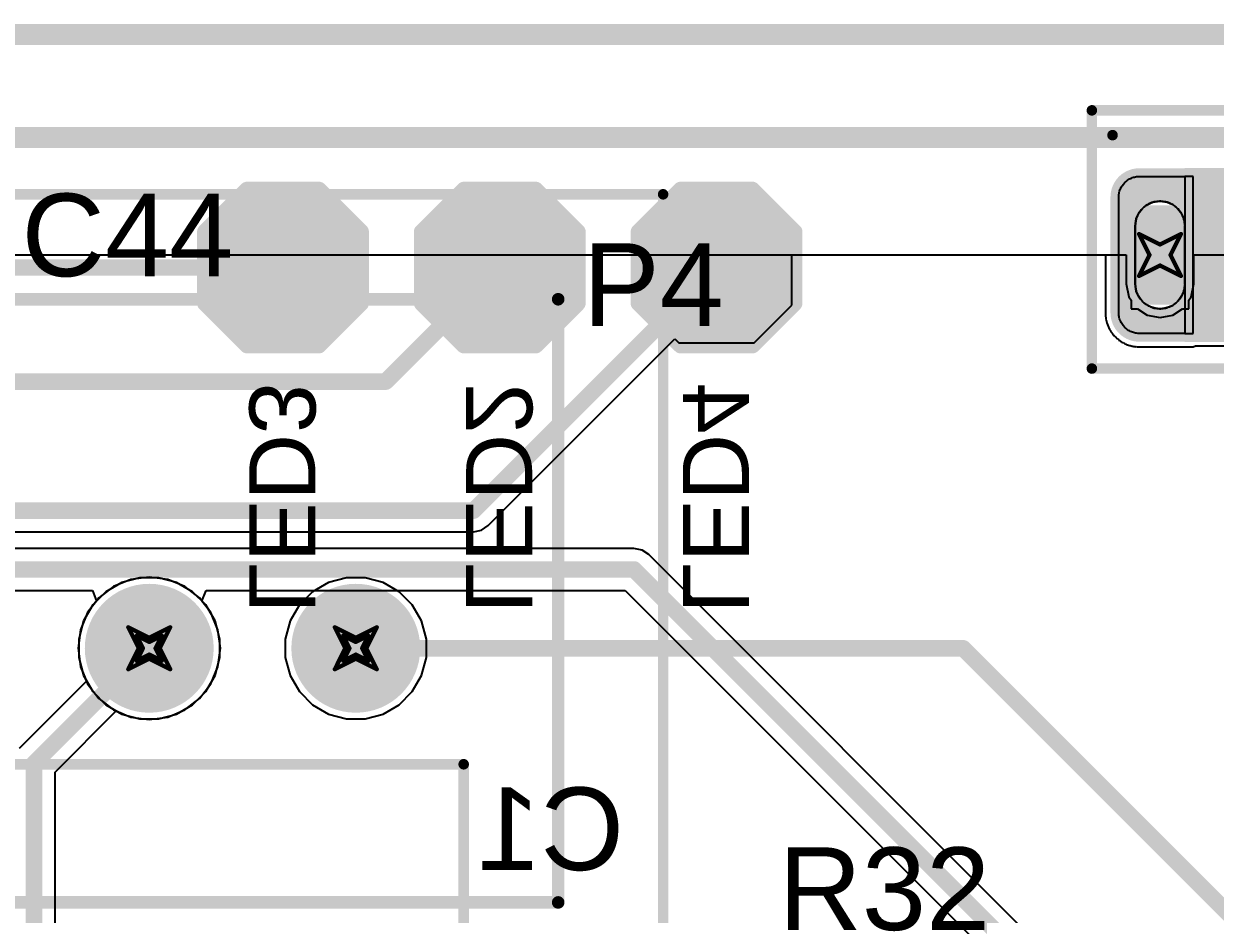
# Model space of a CAD drawing. Header units: inches. Extents: x -3 to 423, y -3 to 110.
# Drawn here: x 39.34 to 53.76, y 70.02 to 80.8 of the extents above; entities that cross this region are included whole.
import ezdxf

# ---------------------------------------------------------------- set-up
doc = ezdxf.new("R2010")
doc.units = ezdxf.units.IN
for name, color, linetype in [('Board Outline', 56, 'Continuous'), ('Bottom Layer', 5, 'Continuous'), ('Bottom Overlay', 54, 'Continuous'), ('Bottom Paste', 16, 'Continuous'), ('Bottom Solder', 6, 'Continuous'), ('Drill Drawing', 1, 'Continuous'), ('Mechanical 1', 6, 'Continuous'), ('Mechanical 13', 56, 'Continuous'), ('Mechanical 15', 56, 'Continuous'), ('Mechanical 3', 76, 'Continuous'), ('Mid Layer', 16, 'Continuous'), ('Mid Layer 2', 76, 'Continuous'), ('Multi-Layer', 9, 'Continuous'), ('Pad Holes', 156, 'Continuous'), ('Top Layer', 1, 'Continuous'), ('Top Overlay', 2, 'Continuous'), ('Top Paste', 8, 'Continuous'), ('Top Solder', 216, 'Continuous')]:
    doc.layers.add(name, color=color, linetype=linetype)
doc.styles.add('Arial', font='', dxfattribs={"height": 0.2})
doc.styles.get('Arial').set_extended_font_data('Arial')

msp = doc.modelspace()

# ---------------------------------------------------------------- hatches: boundary and pattern name
at = {"layer": 'Bottom Layer'}
for points in [[(41.717, 78.229), (41.717, 77.467), (42.098, 77.086), (42.86, 77.086), (43.241, 77.467), (43.241, 78.229), (42.86, 78.61), (42.098, 78.61)], [(44.341, 78.229), (44.341, 77.467), (44.722, 77.086), (45.484, 77.086), (45.865, 77.467), (45.865, 78.229), (45.484, 78.61), (44.722, 78.61)], [(46.965, 78.229), (46.965, 77.467), (47.346, 77.086), (48.108, 77.086), (48.489, 77.467), (48.489, 78.229), (48.108, 78.61), (47.346, 78.61)], [(53.295, 77.5), (52.895, 77.5), (52.895, 78.5), (53.295, 78.5)]]:
    msp.add_hatch(color=5, dxfattribs=at).paths.add_polyline_path(points)
h = msp.add_hatch(color=5, dxfattribs=at)
edge = h.paths.add_edge_path()
edge.add_arc((40.86, 73.24), 0.704, 0, 360)
h = msp.add_hatch(color=5, dxfattribs=at)
edge = h.paths.add_edge_path()
edge.add_arc((43.36, 73.24), 0.704, 0, 360)
at = {"layer": 'Bottom Paste'}
for points in [[(41.717, 78.229), (41.717, 77.467), (42.098, 77.086), (42.86, 77.086), (43.241, 77.467), (43.241, 78.229), (42.86, 78.61), (42.098, 78.61)], [(44.341, 78.229), (44.341, 77.467), (44.722, 77.086), (45.484, 77.086), (45.865, 77.467), (45.865, 78.229), (45.484, 78.61), (44.722, 78.61)], [(46.965, 78.229), (46.965, 77.467), (47.346, 77.086), (48.108, 77.086), (48.489, 77.467), (48.489, 78.229), (48.108, 78.61), (47.346, 78.61)]]:
    msp.add_hatch(color=16, dxfattribs=at).paths.add_polyline_path(points)
at = {"layer": 'Bottom Solder'}
for points in [[(41.615, 78.279), (41.615, 77.416), (42.047, 76.984), (42.911, 76.984), (43.343, 77.416), (43.343, 78.279), (42.911, 78.711), (42.047, 78.711)], [(44.239, 78.279), (44.239, 77.416), (44.671, 76.984), (45.535, 76.984), (45.966, 77.416), (45.966, 78.279), (45.535, 78.711), (44.671, 78.711)], [(46.863, 78.279), (46.863, 77.416), (47.295, 76.984), (48.159, 76.984), (48.59, 77.416), (48.59, 78.279), (48.159, 78.711), (47.295, 78.711)], [(53.397, 77.398), (52.793, 77.398), (52.793, 78.602), (53.397, 78.602)]]:
    msp.add_hatch(color=6, dxfattribs=at).paths.add_polyline_path(points)
h = msp.add_hatch(color=6, dxfattribs=at)
edge = h.paths.add_edge_path()
edge.add_arc((40.86, 73.24), 0.78, 0, 360)
h = msp.add_hatch(color=6, dxfattribs=at)
edge = h.paths.add_edge_path()
edge.add_arc((43.36, 73.24), 0.78, 0, 360)
at = {"layer": 'Mid Layer'}
msp.add_hatch(color=16, dxfattribs=at).paths.add_polyline_path([(53.295, 77.5), (52.895, 77.5), (52.895, 78.5), (53.295, 78.5)])
h = msp.add_hatch(color=16, dxfattribs=at)
edge = h.paths.add_edge_path()
edge.add_arc((40.86, 73.24), 0.704, 0, 360)
h = msp.add_hatch(color=16, dxfattribs=at)
edge = h.paths.add_edge_path()
edge.add_arc((43.36, 73.24), 0.704, 0, 360)
at = {"layer": 'Mid Layer 2'}
msp.add_hatch(color=76, dxfattribs=at).paths.add_polyline_path([(53.295, 77.5), (52.895, 77.5), (52.895, 78.5), (53.295, 78.5)])
h = msp.add_hatch(color=76, dxfattribs=at)
edge = h.paths.add_edge_path()
edge.add_arc((40.86, 73.24), 0.704, 0, 360)
h = msp.add_hatch(color=76, dxfattribs=at)
edge = h.paths.add_edge_path()
edge.add_arc((43.36, 73.24), 0.704, 0, 360)
at = {"layer": 'Multi-Layer'}
msp.add_hatch(color=9, dxfattribs=at).paths.add_polyline_path([(53.295, 77.5), (52.895, 77.5), (52.895, 78.5), (53.295, 78.5)])
at = {"layer": 'Pad Holes'}
h = msp.add_hatch(color=7, dxfattribs=at)
edge = h.paths.add_edge_path()
edge.add_arc((53.095, 78.35), 0.25, 0, 180)
edge.add_line((52.845, 78.35), (52.845, 77.65))
edge.add_arc((53.095, 77.65), 0.25, 180, 360)
edge.add_line((53.345, 77.65), (53.345, 78.35))
h = msp.add_hatch(color=7, dxfattribs=at)
edge = h.paths.add_edge_path()
edge.add_arc((40.86, 73.24), 0.445, 0, 360)
h = msp.add_hatch(color=7, dxfattribs=at)
edge = h.paths.add_edge_path()
edge.add_arc((43.36, 73.24), 0.445, 0, 360)
at = {"layer": 'Top Layer'}
for points in [[(53.496, 78.95), (54.671, 78.95), (54.671, 77.05), (53.496, 77.05)], [(53.295, 77.5), (52.895, 77.5), (52.895, 78.5), (53.295, 78.5)]]:
    msp.add_hatch(color=1, dxfattribs=at).paths.add_polyline_path(points)
h = msp.add_hatch(color=1, dxfattribs=at)
edge = h.paths.add_edge_path()
edge.add_arc((40.86, 73.24), 0.704, 0, 360)
h = msp.add_hatch(color=1, dxfattribs=at)
edge = h.paths.add_edge_path()
edge.add_arc((43.36, 73.24), 0.704, 0, 360)
at = {"layer": 'Top Paste'}
msp.add_hatch(color=8, dxfattribs=at).paths.add_polyline_path([(53.496, 78.95), (54.671, 78.95), (54.671, 77.05), (53.496, 77.05)])
at = {"layer": 'Top Solder'}
for points in [[(53.394, 79.052), (54.772, 79.052), (54.772, 76.948), (53.394, 76.948)], [(53.397, 77.398), (52.793, 77.398), (52.793, 78.602), (53.397, 78.602)]]:
    msp.add_hatch(color=216, dxfattribs=at).paths.add_polyline_path(points)
h = msp.add_hatch(color=216, dxfattribs=at)
edge = h.paths.add_edge_path()
edge.add_arc((40.86, 73.24), 0.78, 0, 360)
h = msp.add_hatch(color=216, dxfattribs=at)
edge = h.paths.add_edge_path()
edge.add_arc((43.36, 73.24), 0.78, 0, 360)

# ---------------------------------------------------------------- linework, layer by layer
at = {"layer": 'Board Outline', "const_width": 0.254}
msp.add_lwpolyline([(0.02, 79.42), (64.06, 79.42)], dxfattribs=at)
at = {"layer": 'Bottom Layer'}
for p, q in [((48.639, 77.392), (48.639, 78)), ((48.639, 78), (52.687, 78)), ((52.687, 78), (52.687, 77.65)), ((53.503, 77.65), (53.503, 78)), ((53.503, 78), (61.045, 78)), ((52.687, 77.65), (52.718, 77.494)), ((53.472, 77.494), (53.503, 77.65)), ((52.718, 77.494), (52.745, 77.454)), ((52.745, 77.454), (52.745, 77.35)), ((53.445, 77.454), (53.472, 77.494)), ((53.445, 77.35), (53.445, 77.454)), ((48.183, 76.936), (48.639, 77.392)), ((52.745, 77.35), (52.824, 77.35)), ((52.824, 77.35), (52.939, 77.273)), ((53.251, 77.273), (53.366, 77.35)), ((53.366, 77.35), (53.445, 77.35)), ((52.939, 77.273), (53.095, 77.242)), ((53.095, 77.242), (53.251, 77.273)), ((44.964, 74.724), (47.223, 76.983)), ((47.223, 76.983), (47.271, 76.936)), ((47.271, 76.936), (48.183, 76.936)), ((44.881, 74.669), (44.964, 74.724)), ((32.316, 74.65), (44.784, 74.65)), ((44.784, 74.65), (44.881, 74.669)), ((46.727, 74.449), (36.814, 74.449)), ((46.825, 74.429), (46.727, 74.449)), ((46.908, 74.374), (46.825, 74.429)), ((51.897, 69.385), (46.908, 74.374)), ((39.048, 73.939), (40.172, 73.939)), ((40.172, 73.939), (40.223, 73.812)), ((41.497, 73.812), (41.548, 73.939)), ((41.548, 73.939), (46.622, 73.939)), ((46.622, 73.939), (51.536, 69.025)), ((40.223, 73.812), (40.114, 73.671)), ((41.606, 73.671), (41.497, 73.812)), ((40.114, 73.671), (40.028, 73.463)), ((41.692, 73.463), (41.606, 73.671)), ((40.028, 73.463), (39.999, 73.24)), ((41.721, 73.24), (41.692, 73.463)), ((39.999, 73.24), (40.028, 73.017)), ((41.692, 73.017), (41.721, 73.24)), ((40.028, 73.017), (40.101, 72.841)), ((41.606, 72.809), (41.692, 73.017)), ((40.101, 72.841), (39.286, 72.026)), ((41.469, 72.631), (41.606, 72.809)), ((41.291, 72.494), (41.469, 72.631)), ((39.721, 71.74), (40.461, 72.481)), ((40.461, 72.481), (40.637, 72.408)), ((40.637, 72.408), (40.86, 72.379)), ((40.86, 72.379), (41.083, 72.408)), ((41.083, 72.408), (41.291, 72.494)), ((39.721, 63.805), (39.721, 71.74))]:
    msp.add_line(p, q, dxfattribs=at)
at = {"layer": 'Bottom Layer', "const_width": 0.2}
for points in [[(32.992, 77.848), (42.479, 77.848)], [(43.722, 76.467), (45.103, 77.848)], [(44.784, 74.905), (47.727, 77.848)], [(32.058, 76.467), (43.722, 76.467)], [(32.239, 74.905), (44.784, 74.905)], [(36.814, 74.194), (46.727, 74.194)], [(46.727, 74.194), (52.021, 68.9)], [(39.466, 71.846), (40.86, 73.24)], [(39.466, 62.211), (39.466, 71.846)]]:
    msp.add_lwpolyline(points, dxfattribs=at)
at = {"layer": 'Bottom Layer', "const_width": 0.1}
for points in [[(42.429, 77.848, 1), (42.529, 77.848, 1)], [(45.053, 77.848, 1), (45.153, 77.848, 1)], [(47.677, 77.848, 1), (47.777, 77.848, 1)], [(43.672, 76.467, 1), (43.772, 76.467, 1)], [(43.672, 76.467, 1), (43.772, 76.467, 1)], [(44.734, 74.905, 1), (44.834, 74.905, 1)], [(44.734, 74.905, 1), (44.834, 74.905, 1)], [(46.677, 74.194, 1), (46.777, 74.194, 1)], [(46.677, 74.194, 1), (46.777, 74.194, 1)], [(40.81, 73.24, 1), (40.91, 73.24, 1)], [(39.416, 71.846, 1), (39.516, 71.846, 1)], [(39.416, 71.846, 1), (39.516, 71.846, 1)]]:
    msp.add_lwpolyline(points, format="xyb", close=True, dxfattribs=at)
at = {"layer": 'Bottom Overlay'}
for points, const_width in [([(41.539, 78.279), (42.047, 78.787)], 0.2), ([(42.047, 78.787), (42.911, 78.787)], 0.2), ([(42.911, 78.787), (43.419, 78.279)], 0.2), ([(44.163, 78.279), (44.671, 78.787)], 0.2), ([(44.671, 78.787), (45.535, 78.787)], 0.2), ([(45.535, 78.787), (46.043, 78.279)], 0.2), ([(46.787, 78.279), (47.295, 78.787)], 0.2), ([(47.295, 78.787), (48.159, 78.787)], 0.2), ([(48.159, 78.787), (48.667, 78.279)], 0.2), ([(41.539, 77.416), (41.539, 78.279)], 0.2), ([(43.419, 77.416), (43.419, 78.279)], 0.2), ([(44.163, 77.416), (44.163, 78.279)], 0.2), ([(46.043, 77.416), (46.043, 78.279)], 0.2), ([(46.787, 77.416), (46.787, 78.279)], 0.2), ([(48.667, 77.416), (48.667, 78.279)], 0.2), ([(41.539, 77.416), (42.047, 76.908)], 0.2), ([(42.911, 76.908), (43.419, 77.416)], 0.2), ([(44.163, 77.416), (44.671, 76.908)], 0.2), ([(45.535, 76.908), (46.043, 77.416)], 0.2), ([(46.787, 77.416), (47.295, 76.908)], 0.2), ([(48.159, 76.908), (48.667, 77.416)], 0.2), ([(42.047, 76.908), (42.911, 76.908)], 0.2), ([(44.671, 76.908), (45.535, 76.908)], 0.2), ([(47.295, 76.908), (48.159, 76.908)], 0.2), ([(36.35, 71.836), (44.666, 71.836)], 0.127), ([(44.666, 67.462), (44.666, 71.836)], 0.127)]:
    msp.add_lwpolyline(points, dxfattribs=dict(at, const_width=const_width))
for points, const_width in [([(41.997, 78.787, 1), (42.097, 78.787, 1)], 0.1), ([(41.997, 78.787, 1), (42.097, 78.787, 1)], 0.1), ([(42.861, 78.787, 1), (42.961, 78.787, 1)], 0.1), ([(42.861, 78.787, 1), (42.961, 78.787, 1)], 0.1), ([(44.621, 78.787, 1), (44.721, 78.787, 1)], 0.1), ([(44.621, 78.787, 1), (44.721, 78.787, 1)], 0.1), ([(45.485, 78.787, 1), (45.585, 78.787, 1)], 0.1), ([(45.485, 78.787, 1), (45.585, 78.787, 1)], 0.1), ([(47.245, 78.787, 1), (47.345, 78.787, 1)], 0.1), ([(47.245, 78.787, 1), (47.345, 78.787, 1)], 0.1), ([(48.109, 78.787, 1), (48.209, 78.787, 1)], 0.1), ([(48.109, 78.787, 1), (48.209, 78.787, 1)], 0.1), ([(41.489, 78.279, 1), (41.589, 78.279, 1)], 0.1), ([(41.489, 78.279, 1), (41.589, 78.279, 1)], 0.1), ([(43.369, 78.279, 1), (43.469, 78.279, 1)], 0.1), ([(43.369, 78.279, 1), (43.469, 78.279, 1)], 0.1), ([(44.113, 78.279, 1), (44.213, 78.279, 1)], 0.1), ([(44.113, 78.279, 1), (44.213, 78.279, 1)], 0.1), ([(45.993, 78.279, 1), (46.093, 78.279, 1)], 0.1), ([(45.993, 78.279, 1), (46.093, 78.279, 1)], 0.1), ([(46.737, 78.279, 1), (46.837, 78.279, 1)], 0.1), ([(46.737, 78.279, 1), (46.837, 78.279, 1)], 0.1), ([(48.617, 78.279, 1), (48.717, 78.279, 1)], 0.1), ([(48.617, 78.279, 1), (48.717, 78.279, 1)], 0.1), ([(41.489, 77.416, 1), (41.589, 77.416, 1)], 0.1), ([(41.489, 77.416, 1), (41.589, 77.416, 1)], 0.1), ([(43.369, 77.416, 1), (43.469, 77.416, 1)], 0.1), ([(43.369, 77.416, 1), (43.469, 77.416, 1)], 0.1), ([(44.113, 77.416, 1), (44.213, 77.416, 1)], 0.1), ([(44.113, 77.416, 1), (44.213, 77.416, 1)], 0.1), ([(45.993, 77.416, 1), (46.093, 77.416, 1)], 0.1), ([(45.993, 77.416, 1), (46.093, 77.416, 1)], 0.1), ([(46.737, 77.416, 1), (46.837, 77.416, 1)], 0.1), ([(46.737, 77.416, 1), (46.837, 77.416, 1)], 0.1), ([(48.617, 77.416, 1), (48.717, 77.416, 1)], 0.1), ([(48.617, 77.416, 1), (48.717, 77.416, 1)], 0.1), ([(41.997, 76.908, 1), (42.097, 76.908, 1)], 0.1), ([(41.997, 76.908, 1), (42.097, 76.908, 1)], 0.1), ([(42.861, 76.908, 1), (42.961, 76.908, 1)], 0.1), ([(42.861, 76.908, 1), (42.961, 76.908, 1)], 0.1), ([(44.621, 76.908, 1), (44.721, 76.908, 1)], 0.1), ([(44.621, 76.908, 1), (44.721, 76.908, 1)], 0.1), ([(45.485, 76.908, 1), (45.585, 76.908, 1)], 0.1), ([(45.485, 76.908, 1), (45.585, 76.908, 1)], 0.1), ([(47.245, 76.908, 1), (47.345, 76.908, 1)], 0.1), ([(47.245, 76.908, 1), (47.345, 76.908, 1)], 0.1), ([(48.109, 76.908, 1), (48.209, 76.908, 1)], 0.1), ([(48.109, 76.908, 1), (48.209, 76.908, 1)], 0.1), ([(44.634, 71.836, 1), (44.698, 71.836, 1)], 0.0635), ([(44.634, 71.836, 1), (44.698, 71.836, 1)], 0.0635)]:
    msp.add_lwpolyline(points, format="xyb", close=True, dxfattribs=dict(at, const_width=const_width))
at = {"layer": 'Drill Drawing', "const_width": 0.0508}
for points in [[(52.841, 78.254), (53.095, 78.127)], [(52.841, 78.254), (52.968, 78)], [(53.095, 78.127), (53.349, 78.254)], [(53.222, 78), (53.349, 78.254)], [(52.841, 77.746), (52.968, 78)], [(53.222, 78), (53.349, 77.746)], [(52.841, 77.746), (53.095, 77.873)], [(53.095, 77.873), (53.349, 77.746)], [(40.606, 73.494), (40.86, 73.367)], [(40.606, 73.494), (40.733, 73.24)], [(40.708, 73.392), (40.86, 73.316)], [(40.708, 73.392), (40.784, 73.24)], [(40.86, 73.367), (41.114, 73.494)], [(40.86, 73.316), (41.012, 73.392)], [(40.936, 73.24), (41.012, 73.392)], [(40.987, 73.24), (41.114, 73.494)], [(43.106, 73.494), (43.36, 73.367)], [(43.106, 73.494), (43.233, 73.24)], [(43.208, 73.392), (43.36, 73.316)], [(43.208, 73.392), (43.284, 73.24)], [(43.36, 73.367), (43.614, 73.494)], [(43.36, 73.316), (43.512, 73.392)], [(43.436, 73.24), (43.512, 73.392)], [(43.487, 73.24), (43.614, 73.494)], [(40.606, 72.986), (40.733, 73.24)], [(40.708, 73.088), (40.784, 73.24)], [(40.936, 73.24), (41.012, 73.088)], [(40.987, 73.24), (41.114, 72.986)], [(43.106, 72.986), (43.233, 73.24)], [(43.208, 73.088), (43.284, 73.24)], [(43.436, 73.24), (43.512, 73.088)], [(43.487, 73.24), (43.614, 72.986)], [(40.606, 72.986), (40.86, 73.113)], [(40.708, 73.088), (40.86, 73.164)], [(40.86, 73.164), (41.012, 73.088)], [(40.86, 73.113), (41.114, 72.986)], [(43.106, 72.986), (43.36, 73.113)], [(43.208, 73.088), (43.36, 73.164)], [(43.36, 73.164), (43.512, 73.088)], [(43.36, 73.113), (43.614, 72.986)]]:
    msp.add_lwpolyline(points, dxfattribs=at)
at = {"layer": 'Drill Drawing', "const_width": 0.0254}
for points in [[(52.828, 78.254, 1), (52.854, 78.254, 1)], [(52.828, 78.254, 1), (52.854, 78.254, 1)], [(53.336, 78.254, 1), (53.362, 78.254, 1)], [(53.336, 78.254, 1), (53.362, 78.254, 1)], [(52.955, 78, 1), (52.981, 78, 1)], [(52.955, 78, 1), (52.981, 78, 1)], [(53.082, 78.127, 1), (53.108, 78.127, 1)], [(53.082, 78.127, 1), (53.108, 78.127, 1)], [(53.209, 78, 1), (53.235, 78, 1)], [(53.209, 78, 1), (53.235, 78, 1)], [(53.082, 77.873, 1), (53.108, 77.873, 1)], [(53.082, 77.873, 1), (53.108, 77.873, 1)], [(52.828, 77.746, 1), (52.854, 77.746, 1)], [(52.828, 77.746, 1), (52.854, 77.746, 1)], [(53.336, 77.746, 1), (53.362, 77.746, 1)], [(53.336, 77.746, 1), (53.362, 77.746, 1)], [(40.593, 73.494, 1), (40.619, 73.494, 1)], [(40.593, 73.494, 1), (40.619, 73.494, 1)], [(40.695, 73.392, 1), (40.72, 73.392, 1)], [(40.695, 73.392, 1), (40.72, 73.392, 1)], [(41, 73.392, 1), (41.025, 73.392, 1)], [(41, 73.392, 1), (41.025, 73.392, 1)], [(41.101, 73.494, 1), (41.127, 73.494, 1)], [(41.101, 73.494, 1), (41.127, 73.494, 1)], [(43.093, 73.494, 1), (43.119, 73.494, 1)], [(43.093, 73.494, 1), (43.119, 73.494, 1)], [(43.195, 73.392, 1), (43.22, 73.392, 1)], [(43.195, 73.392, 1), (43.22, 73.392, 1)], [(43.5, 73.392, 1), (43.525, 73.392, 1)], [(43.5, 73.392, 1), (43.525, 73.392, 1)], [(43.601, 73.494, 1), (43.627, 73.494, 1)], [(43.601, 73.494, 1), (43.627, 73.494, 1)], [(40.72, 73.24, 1), (40.746, 73.24, 1)], [(40.72, 73.24, 1), (40.746, 73.24, 1)], [(40.771, 73.24, 1), (40.796, 73.24, 1)], [(40.771, 73.24, 1), (40.796, 73.24, 1)], [(40.847, 73.367, 1), (40.873, 73.367, 1)], [(40.847, 73.367, 1), (40.873, 73.367, 1)], [(40.847, 73.316, 1), (40.873, 73.316, 1)], [(40.847, 73.316, 1), (40.873, 73.316, 1)], [(40.923, 73.24, 1), (40.949, 73.24, 1)], [(40.923, 73.24, 1), (40.949, 73.24, 1)], [(40.974, 73.24, 1), (41, 73.24, 1)], [(40.974, 73.24, 1), (41, 73.24, 1)], [(43.22, 73.24, 1), (43.246, 73.24, 1)], [(43.22, 73.24, 1), (43.246, 73.24, 1)], [(43.271, 73.24, 1), (43.297, 73.24, 1)], [(43.271, 73.24, 1), (43.297, 73.24, 1)], [(43.347, 73.367, 1), (43.373, 73.367, 1)], [(43.347, 73.367, 1), (43.373, 73.367, 1)], [(43.347, 73.316, 1), (43.373, 73.316, 1)], [(43.347, 73.316, 1), (43.373, 73.316, 1)], [(43.424, 73.24, 1), (43.449, 73.24, 1)], [(43.424, 73.24, 1), (43.449, 73.24, 1)], [(43.474, 73.24, 1), (43.5, 73.24, 1)], [(43.474, 73.24, 1), (43.5, 73.24, 1)], [(40.695, 73.088, 1), (40.72, 73.088, 1)], [(40.695, 73.088, 1), (40.72, 73.088, 1)], [(40.847, 73.164, 1), (40.873, 73.164, 1)], [(40.847, 73.164, 1), (40.873, 73.164, 1)], [(40.847, 73.113, 1), (40.873, 73.113, 1)], [(40.847, 73.113, 1), (40.873, 73.113, 1)], [(41, 73.088, 1), (41.025, 73.088, 1)], [(41, 73.088, 1), (41.025, 73.088, 1)], [(43.195, 73.088, 1), (43.22, 73.088, 1)], [(43.195, 73.088, 1), (43.22, 73.088, 1)], [(43.347, 73.164, 1), (43.373, 73.164, 1)], [(43.347, 73.164, 1), (43.373, 73.164, 1)], [(43.347, 73.113, 1), (43.373, 73.113, 1)], [(43.347, 73.113, 1), (43.373, 73.113, 1)], [(43.5, 73.088, 1), (43.525, 73.088, 1)], [(43.5, 73.088, 1), (43.525, 73.088, 1)], [(40.593, 72.986, 1), (40.619, 72.986, 1)], [(40.593, 72.986, 1), (40.619, 72.986, 1)], [(41.101, 72.986, 1), (41.127, 72.986, 1)], [(41.101, 72.986, 1), (41.127, 72.986, 1)], [(43.093, 72.986, 1), (43.119, 72.986, 1)], [(43.093, 72.986, 1), (43.119, 72.986, 1)], [(43.601, 72.986, 1), (43.627, 72.986, 1)], [(43.601, 72.986, 1), (43.627, 72.986, 1)]]:
    msp.add_lwpolyline(points, format="xyb", close=True, dxfattribs=at)
at = {"layer": 'Mechanical 1'}
for points, const_width in [([(52.27, 79.75), (62.27, 79.75)], 0.127), ([(52.27, 76.625), (52.27, 79.75)], 0.127), ([(31.37, 79.42), (64.06, 79.42)], 0.254), ([(52.27, 76.625), (54.27, 76.625)], 0.127)]:
    msp.add_lwpolyline(points, dxfattribs=dict(at, const_width=const_width))
at = {"layer": 'Mechanical 1', "const_width": 0.0635}
for points in [[(52.238, 79.75, 1), (52.302, 79.75, 1)], [(52.238, 79.75, 1), (52.302, 79.75, 1)], [(52.238, 76.625, 1), (52.302, 76.625, 1)], [(52.238, 76.625, 1), (52.302, 76.625, 1)]]:
    msp.add_lwpolyline(points, format="xyb", close=True, dxfattribs=at)
at = {"layer": 'Mechanical 1'}
for points in [[(52.795, 78.35, -0.414214), (53.095, 78.65)], [(52.795, 78.35, -0.414214), (53.095, 78.65)], [(53.095, 78.65, -0.414214), (53.395, 78.35)], [(53.095, 78.65, -0.414214), (53.395, 78.35)], [(53.095, 77.35, -0.414214), (52.795, 77.65)], [(53.095, 77.35, -0.414214), (52.795, 77.65)], [(53.395, 77.65, -0.414214), (53.095, 77.35)], [(53.395, 77.65, -0.414214), (53.095, 77.35)]]:
    msp.add_lwpolyline(points, format="xyb", dxfattribs=at)
for points in [[(53.095, 78.65, 1), (53.095, 78.65, 1)], [(53.095, 78.65, 1), (53.095, 78.65, 1)], [(53.095, 78.65, 1), (53.095, 78.65, 1)], [(53.095, 78.65, 1), (53.095, 78.65, 1)], [(52.795, 78.35, 1), (52.795, 78.35, 1)], [(52.795, 78.35, 1), (52.795, 78.35, 1)], [(52.795, 78.35, 1), (52.795, 78.35, 1)], [(52.795, 78.35, 1), (52.795, 78.35, 1)], [(53.395, 78.35, 1), (53.395, 78.35, 1)], [(53.395, 78.35, 1), (53.395, 78.35, 1)], [(53.395, 78.35, 1), (53.395, 78.35, 1)], [(53.395, 78.35, 1), (53.395, 78.35, 1)], [(52.795, 77.65, 1), (52.795, 77.65, 1)], [(52.795, 77.65, 1), (52.795, 77.65, 1)], [(52.795, 77.65, 1), (52.795, 77.65, 1)], [(52.795, 77.65, 1), (52.795, 77.65, 1)], [(53.395, 77.65, 1), (53.395, 77.65, 1)], [(53.395, 77.65, 1), (53.395, 77.65, 1)], [(53.395, 77.65, 1), (53.395, 77.65, 1)], [(53.395, 77.65, 1), (53.395, 77.65, 1)], [(53.095, 77.35, 1), (53.095, 77.35, 1)], [(53.095, 77.35, 1), (53.095, 77.35, 1)], [(53.095, 77.35, 1), (53.095, 77.35, 1)], [(53.095, 77.35, 1), (53.095, 77.35, 1)]]:
    msp.add_lwpolyline(points, format="xyb", close=True, dxfattribs=at)
for points in [[(52.795, 77.65), (52.795, 78.35)], [(52.795, 77.65), (52.795, 78.35)], [(53.395, 77.65), (53.395, 78.35)], [(53.395, 77.65), (53.395, 78.35)]]:
    msp.add_lwpolyline(points, dxfattribs=at)
at = {"layer": 'Mechanical 13', "const_width": 0.127}
for points in [[(33.41, 77.464), (45.81, 77.464)], [(45.81, 70.164), (45.81, 77.464)], [(33.41, 70.164), (45.81, 70.164)]]:
    msp.add_lwpolyline(points, dxfattribs=at)
at = {"layer": 'Mechanical 13', "const_width": 0.0635}
for points in [[(45.778, 77.464, 1), (45.842, 77.464, 1)], [(45.778, 77.464, 1), (45.842, 77.464, 1)], [(45.778, 70.164, 1), (45.842, 70.164, 1)], [(45.778, 70.164, 1), (45.842, 70.164, 1)]]:
    msp.add_lwpolyline(points, format="xyb", close=True, dxfattribs=at)
at = {"layer": 'Mechanical 15', "const_width": 0.127}
for points in [[(32.14, 78.734), (47.08, 78.734)], [(47.08, 68.894), (47.08, 78.734)]]:
    msp.add_lwpolyline(points, dxfattribs=at)
at = {"layer": 'Mechanical 15', "const_width": 0.0635}
msp.add_lwpolyline([(47.048, 78.734, 1), (47.112, 78.734, 1)], format="xyb", close=True, dxfattribs=at)
msp.add_lwpolyline([(47.048, 78.734, 1), (47.112, 78.734, 1)], format="xyb", close=True, dxfattribs=at)
at = {"layer": 'Mechanical 3', "const_width": 0.254}
msp.add_lwpolyline([(38.896, 80.67), (64.06, 80.67)], dxfattribs=at)
at = {"layer": 'Mid Layer'}
for p, q in [((32.945, 78), (52.687, 78)), ((52.687, 78), (52.687, 77.65)), ((53.503, 77.65), (53.503, 78)), ((53.503, 78), (61.045, 78)), ((52.687, 77.65), (52.718, 77.494)), ((53.472, 77.494), (53.503, 77.65)), ((52.718, 77.494), (52.745, 77.454)), ((52.745, 77.454), (52.745, 77.35)), ((53.445, 77.454), (53.472, 77.494)), ((53.445, 77.35), (53.445, 77.454)), ((52.745, 77.35), (52.824, 77.35)), ((52.824, 77.35), (52.939, 77.273)), ((53.251, 77.273), (53.366, 77.35)), ((53.366, 77.35), (53.445, 77.35)), ((52.939, 77.273), (53.095, 77.242)), ((53.095, 77.242), (53.251, 77.273)), ((40.429, 73.986), (40.251, 73.849)), ((40.637, 74.072), (40.429, 73.986)), ((40.86, 74.101), (40.637, 74.072)), ((41.083, 74.072), (40.86, 74.101)), ((41.291, 73.986), (41.083, 74.072)), ((41.469, 73.849), (41.291, 73.986)), ((40.251, 73.849), (40.114, 73.671)), ((41.606, 73.671), (41.469, 73.849)), ((40.114, 73.671), (40.028, 73.463)), ((41.692, 73.463), (41.606, 73.671)), ((40.028, 73.463), (39.999, 73.24)), ((41.721, 73.24), (41.692, 73.463)), ((39.999, 73.24), (40.028, 73.017)), ((41.692, 73.017), (41.721, 73.24)), ((40.028, 73.017), (40.114, 72.809)), ((41.606, 72.809), (41.692, 73.017)), ((40.114, 72.809), (40.251, 72.631)), ((41.469, 72.631), (41.606, 72.809)), ((40.251, 72.631), (40.429, 72.494)), ((41.291, 72.494), (41.469, 72.631)), ((40.429, 72.494), (40.637, 72.408)), ((40.637, 72.408), (40.86, 72.379)), ((40.86, 72.379), (41.083, 72.408)), ((41.083, 72.408), (41.291, 72.494))]:
    msp.add_line(p, q, dxfattribs=at)
at = {"layer": 'Mid Layer 2'}
for p, q in [((32.941, 78), (52.687, 78)), ((52.687, 78), (52.687, 77.65)), ((53.503, 77.65), (53.503, 78)), ((53.503, 78), (61.045, 78)), ((52.687, 77.65), (52.718, 77.494)), ((53.472, 77.494), (53.503, 77.65)), ((52.718, 77.494), (52.745, 77.454)), ((52.745, 77.454), (52.745, 77.35)), ((53.445, 77.454), (53.472, 77.494)), ((53.445, 77.35), (53.445, 77.454)), ((52.745, 77.35), (52.824, 77.35)), ((52.824, 77.35), (52.939, 77.273)), ((53.251, 77.273), (53.366, 77.35)), ((53.366, 77.35), (53.445, 77.35)), ((52.939, 77.273), (53.095, 77.242)), ((53.095, 77.242), (53.251, 77.273)), ((40.53, 74.036), (40.336, 73.923)), ((40.748, 74.094), (40.53, 74.036)), ((40.972, 74.094), (40.748, 74.094)), ((41.19, 74.036), (40.972, 74.094)), ((41.384, 73.923), (41.19, 74.036)), ((43.03, 74.036), (42.836, 73.923)), ((43.248, 74.094), (43.03, 74.036)), ((43.472, 74.094), (43.248, 74.094)), ((43.69, 74.036), (43.472, 74.094)), ((43.884, 73.923), (43.69, 74.036)), ((40.336, 73.923), (40.177, 73.764)), ((41.543, 73.764), (41.384, 73.923)), ((42.836, 73.923), (42.677, 73.764)), ((44.043, 73.764), (43.884, 73.923)), ((40.177, 73.764), (40.064, 73.57)), ((41.656, 73.57), (41.543, 73.764)), ((42.677, 73.764), (42.564, 73.57)), ((44.156, 73.57), (44.043, 73.764)), ((40.064, 73.57), (40.006, 73.352)), ((41.714, 73.352), (41.656, 73.57)), ((42.564, 73.57), (42.506, 73.352)), ((44.214, 73.352), (44.156, 73.57)), ((40.006, 73.352), (40.006, 73.128)), ((41.714, 73.128), (41.714, 73.352)), ((42.506, 73.352), (42.506, 73.128)), ((44.214, 73.128), (44.214, 73.352)), ((40.006, 73.128), (40.064, 72.91)), ((41.656, 72.91), (41.714, 73.128)), ((42.506, 73.128), (42.564, 72.91)), ((44.156, 72.91), (44.214, 73.128)), ((40.064, 72.91), (40.177, 72.716)), ((41.543, 72.716), (41.656, 72.91)), ((42.564, 72.91), (42.677, 72.716)), ((44.043, 72.716), (44.156, 72.91)), ((40.177, 72.716), (40.336, 72.557)), ((41.384, 72.557), (41.543, 72.716)), ((42.677, 72.716), (42.836, 72.557)), ((43.884, 72.557), (44.043, 72.716)), ((40.336, 72.557), (40.53, 72.444)), ((41.19, 72.444), (41.384, 72.557)), ((42.836, 72.557), (43.03, 72.444)), ((43.69, 72.444), (43.884, 72.557)), ((40.53, 72.444), (40.748, 72.386)), ((40.972, 72.386), (41.19, 72.444)), ((43.03, 72.444), (43.248, 72.386)), ((43.472, 72.386), (43.69, 72.444)), ((40.748, 72.386), (40.972, 72.386)), ((43.248, 72.386), (43.472, 72.386))]:
    msp.add_line(p, q, dxfattribs=at)
at = {"layer": 'Top Layer'}
for p, q in [((52.664, 78.872), (52.673, 78.881)), ((52.673, 78.881), (52.683, 78.89)), ((52.683, 78.89), (52.693, 78.898)), ((52.693, 78.898), (52.703, 78.906)), ((52.703, 78.906), (52.714, 78.913)), ((52.714, 78.913), (52.726, 78.92)), ((52.726, 78.92), (52.737, 78.926)), ((52.737, 78.926), (52.749, 78.931)), ((52.749, 78.931), (52.762, 78.936)), ((52.762, 78.936), (52.774, 78.94)), ((52.774, 78.94), (52.787, 78.943)), ((52.787, 78.943), (52.799, 78.946)), ((52.799, 78.946), (52.812, 78.948)), ((52.812, 78.948), (52.825, 78.949)), ((52.825, 78.949), (52.838, 78.95)), ((52.838, 78.95), (53.395, 78.95)), ((53.395, 78.95), (53.395, 78.358)), ((53.395, 78.95), (53.395, 77.05)), ((53.495, 78.95), (53.395, 78.95)), ((53.495, 77.05), (53.495, 78.95)), ((52.597, 78.733), (52.599, 78.746)), ((52.599, 78.746), (52.602, 78.758)), ((52.602, 78.758), (52.605, 78.771)), ((52.605, 78.771), (52.609, 78.783)), ((52.609, 78.783), (52.614, 78.796)), ((52.614, 78.796), (52.619, 78.808)), ((52.619, 78.808), (52.625, 78.819)), ((52.625, 78.819), (52.632, 78.831)), ((52.632, 78.831), (52.639, 78.842)), ((52.639, 78.842), (52.647, 78.852)), ((52.647, 78.852), (52.655, 78.862)), ((52.655, 78.862), (52.664, 78.872)), ((52.595, 78.707), (52.596, 78.72)), ((52.595, 77.293), (52.595, 78.707)), ((52.596, 78.72), (52.597, 78.733)), ((52.925, 78.597), (52.912, 78.588)), ((52.938, 78.606), (52.925, 78.597)), ((52.952, 78.614), (52.938, 78.606)), ((52.966, 78.621), (52.952, 78.614)), ((52.98, 78.627), (52.966, 78.621)), ((52.995, 78.633), (52.98, 78.627)), ((53.01, 78.638), (52.995, 78.633)), ((53.025, 78.642), (53.01, 78.638)), ((53.04, 78.645), (53.025, 78.642)), ((53.056, 78.648), (53.04, 78.645)), ((53.071, 78.649), (53.056, 78.648)), ((53.087, 78.65), (53.071, 78.649)), ((53.103, 78.65), (53.087, 78.65)), ((53.119, 78.649), (53.103, 78.65)), ((53.134, 78.648), (53.119, 78.649)), ((53.15, 78.645), (53.134, 78.648)), ((53.165, 78.642), (53.15, 78.645)), ((53.18, 78.638), (53.165, 78.642)), ((53.195, 78.633), (53.18, 78.638)), ((53.21, 78.627), (53.195, 78.633)), ((53.224, 78.621), (53.21, 78.627)), ((53.238, 78.614), (53.224, 78.621)), ((53.252, 78.606), (53.238, 78.614)), ((53.265, 78.597), (53.252, 78.606)), ((53.278, 78.588), (53.265, 78.597)), ((52.812, 78.45), (52.807, 78.435)), ((52.818, 78.465), (52.812, 78.45)), ((52.824, 78.479), (52.818, 78.465)), ((52.831, 78.493), (52.824, 78.479)), ((52.839, 78.507), (52.831, 78.493)), ((52.848, 78.52), (52.839, 78.507)), ((52.857, 78.533), (52.848, 78.52)), ((52.867, 78.545), (52.857, 78.533)), ((52.877, 78.557), (52.867, 78.545)), ((52.888, 78.568), (52.877, 78.557)), ((52.9, 78.578), (52.888, 78.568)), ((52.912, 78.588), (52.9, 78.578)), ((53.29, 78.578), (53.278, 78.588)), ((53.302, 78.568), (53.29, 78.578)), ((53.313, 78.557), (53.302, 78.568)), ((53.323, 78.545), (53.313, 78.557)), ((53.333, 78.533), (53.323, 78.545)), ((53.342, 78.52), (53.333, 78.533)), ((53.351, 78.507), (53.342, 78.52)), ((53.359, 78.493), (53.351, 78.507)), ((53.366, 78.479), (53.359, 78.493)), ((53.372, 78.465), (53.366, 78.479)), ((53.378, 78.45), (53.372, 78.465)), ((53.383, 78.435), (53.378, 78.45)), ((52.796, 78.374), (52.795, 78.358)), ((52.795, 78.358), (52.795, 77.642)), ((52.797, 78.389), (52.796, 78.374)), ((52.8, 78.405), (52.797, 78.389)), ((52.803, 78.42), (52.8, 78.405)), ((52.807, 78.435), (52.803, 78.42)), ((53.387, 78.42), (53.383, 78.435)), ((53.39, 78.405), (53.387, 78.42)), ((53.393, 78.389), (53.39, 78.405)), ((53.394, 78.374), (53.393, 78.389)), ((53.395, 78.358), (53.394, 78.374)), ((37.297, 78), (52.433, 78)), ((52.433, 78), (52.433, 77.293)), ((52.795, 77.642), (52.796, 77.626)), ((52.796, 77.626), (52.797, 77.611)), ((52.797, 77.611), (52.8, 77.595)), ((52.8, 77.595), (52.803, 77.58)), ((53.387, 77.58), (53.39, 77.595)), ((53.39, 77.595), (53.393, 77.611)), ((53.393, 77.611), (53.394, 77.626)), ((53.394, 77.626), (53.395, 77.642)), ((53.395, 77.642), (53.395, 77.05)), ((52.803, 77.58), (52.807, 77.565)), ((52.807, 77.565), (52.812, 77.55)), ((52.812, 77.55), (52.818, 77.535)), ((52.818, 77.535), (52.824, 77.521)), ((52.824, 77.521), (52.831, 77.507)), ((52.831, 77.507), (52.839, 77.493)), ((52.839, 77.493), (52.848, 77.48)), ((52.848, 77.48), (52.857, 77.467)), ((52.857, 77.467), (52.867, 77.455)), ((52.867, 77.455), (52.877, 77.443)), ((52.877, 77.443), (52.888, 77.432)), ((53.302, 77.432), (53.313, 77.443)), ((53.313, 77.443), (53.323, 77.455)), ((53.323, 77.455), (53.333, 77.467)), ((53.333, 77.467), (53.342, 77.48)), ((53.342, 77.48), (53.351, 77.493)), ((53.351, 77.493), (53.359, 77.507)), ((53.359, 77.507), (53.366, 77.521)), ((53.366, 77.521), (53.372, 77.535)), ((53.372, 77.535), (53.378, 77.55)), ((53.378, 77.55), (53.383, 77.565)), ((53.383, 77.565), (53.387, 77.58)), ((52.888, 77.432), (52.9, 77.422)), ((52.9, 77.422), (52.912, 77.412)), ((52.912, 77.412), (52.925, 77.403)), ((52.925, 77.403), (52.938, 77.394)), ((52.938, 77.394), (52.952, 77.386)), ((52.952, 77.386), (52.966, 77.379)), ((52.966, 77.379), (52.98, 77.373)), ((52.98, 77.373), (52.995, 77.367)), ((52.995, 77.367), (53.01, 77.362)), ((53.01, 77.362), (53.025, 77.358)), ((53.025, 77.358), (53.04, 77.355)), ((53.04, 77.355), (53.056, 77.352)), ((53.056, 77.352), (53.071, 77.351)), ((53.071, 77.351), (53.087, 77.35)), ((53.087, 77.35), (53.103, 77.35)), ((53.103, 77.35), (53.119, 77.351)), ((53.119, 77.351), (53.134, 77.352)), ((53.134, 77.352), (53.15, 77.355)), ((53.15, 77.355), (53.165, 77.358)), ((53.165, 77.358), (53.18, 77.362)), ((53.18, 77.362), (53.195, 77.367)), ((53.195, 77.367), (53.21, 77.373)), ((53.21, 77.373), (53.224, 77.379)), ((53.224, 77.379), (53.238, 77.386)), ((53.238, 77.386), (53.252, 77.394)), ((53.252, 77.394), (53.265, 77.403)), ((53.265, 77.403), (53.278, 77.412)), ((53.278, 77.412), (53.29, 77.422)), ((53.29, 77.422), (53.302, 77.432)), ((52.433, 77.293), (52.434, 77.289)), ((52.434, 77.289), (52.433, 77.285)), ((52.433, 77.285), (52.434, 77.272)), ((52.434, 77.272), (52.435, 77.268)), ((52.435, 77.268), (52.434, 77.263)), ((52.434, 77.263), (52.436, 77.25)), ((52.436, 77.25), (52.438, 77.246)), ((52.438, 77.246), (52.437, 77.242)), ((52.437, 77.242), (52.439, 77.229)), ((52.439, 77.229), (52.441, 77.225)), ((52.441, 77.225), (52.44, 77.221)), ((52.44, 77.221), (52.443, 77.208)), ((52.443, 77.208), (52.446, 77.204)), ((52.446, 77.204), (52.445, 77.2)), ((52.445, 77.2), (52.448, 77.187)), ((52.448, 77.187), (52.451, 77.183)), ((52.451, 77.183), (52.451, 77.179)), ((52.451, 77.179), (52.455, 77.166)), ((52.455, 77.166), (52.458, 77.163)), ((52.458, 77.163), (52.458, 77.158)), ((52.458, 77.158), (52.462, 77.146)), ((52.596, 77.28), (52.595, 77.293)), ((52.597, 77.267), (52.596, 77.28)), ((52.599, 77.254), (52.597, 77.267)), ((52.602, 77.242), (52.599, 77.254)), ((52.605, 77.229), (52.602, 77.242)), ((52.609, 77.217), (52.605, 77.229)), ((52.614, 77.204), (52.609, 77.217)), ((52.619, 77.192), (52.614, 77.204)), ((52.625, 77.181), (52.619, 77.192)), ((52.632, 77.169), (52.625, 77.181)), ((52.639, 77.158), (52.632, 77.169)), ((52.647, 77.148), (52.639, 77.158)), ((52.462, 77.146), (52.466, 77.143)), ((52.466, 77.143), (52.466, 77.138)), ((52.466, 77.138), (52.471, 77.126)), ((52.471, 77.126), (52.474, 77.123)), ((52.474, 77.123), (52.475, 77.119)), ((52.475, 77.119), (52.481, 77.107)), ((52.481, 77.107), (52.484, 77.104)), ((52.484, 77.104), (52.485, 77.099)), ((52.485, 77.099), (52.491, 77.088)), ((52.491, 77.088), (52.495, 77.085)), ((52.495, 77.085), (52.496, 77.081)), ((52.496, 77.081), (52.503, 77.07)), ((52.503, 77.07), (52.506, 77.067)), ((52.506, 77.067), (52.508, 77.063)), ((52.508, 77.063), (52.515, 77.052)), ((52.515, 77.052), (52.519, 77.05)), ((52.519, 77.05), (52.52, 77.046)), ((52.52, 77.046), (52.529, 77.035)), ((52.529, 77.035), (52.533, 77.033)), ((52.533, 77.033), (52.534, 77.029)), ((52.534, 77.029), (52.543, 77.019)), ((52.543, 77.019), (52.547, 77.017)), ((52.547, 77.017), (52.549, 77.013)), ((52.549, 77.013), (52.558, 77.004)), ((52.655, 77.138), (52.647, 77.148)), ((52.664, 77.128), (52.655, 77.138)), ((52.673, 77.119), (52.664, 77.128)), ((52.683, 77.11), (52.673, 77.119)), ((52.693, 77.102), (52.683, 77.11)), ((52.703, 77.094), (52.693, 77.102)), ((52.714, 77.087), (52.703, 77.094)), ((52.726, 77.08), (52.714, 77.087)), ((52.737, 77.074), (52.726, 77.08)), ((52.749, 77.069), (52.737, 77.074)), ((52.762, 77.064), (52.749, 77.069)), ((52.774, 77.06), (52.762, 77.064)), ((52.787, 77.057), (52.774, 77.06)), ((52.799, 77.054), (52.787, 77.057)), ((52.812, 77.052), (52.799, 77.054)), ((52.825, 77.051), (52.812, 77.052)), ((52.838, 77.05), (52.825, 77.051)), ((53.395, 77.05), (52.838, 77.05)), ((53.395, 77.05), (53.495, 77.05)), ((52.558, 77.004), (52.562, 77.002)), ((52.562, 77.002), (52.564, 76.998)), ((52.564, 76.998), (52.574, 76.989)), ((52.574, 76.989), (52.578, 76.988)), ((52.578, 76.988), (52.58, 76.984)), ((52.58, 76.984), (52.591, 76.975)), ((52.591, 76.975), (52.595, 76.974)), ((52.595, 76.974), (52.597, 76.97)), ((52.597, 76.97), (52.608, 76.963)), ((52.608, 76.963), (52.612, 76.961)), ((52.612, 76.961), (52.615, 76.958)), ((52.615, 76.958), (52.626, 76.951)), ((52.626, 76.951), (52.63, 76.95)), ((52.63, 76.95), (52.633, 76.946)), ((52.633, 76.946), (52.645, 76.94)), ((52.645, 76.94), (52.649, 76.939)), ((52.649, 76.939), (52.652, 76.936)), ((52.652, 76.936), (52.664, 76.93)), ((52.664, 76.93), (52.668, 76.929)), ((52.668, 76.929), (52.671, 76.926)), ((52.671, 76.926), (52.683, 76.921)), ((52.683, 76.921), (52.688, 76.921)), ((52.688, 76.921), (52.691, 76.917)), ((52.691, 76.917), (52.703, 76.913)), ((52.703, 76.913), (52.708, 76.913)), ((52.708, 76.913), (52.711, 76.91)), ((52.711, 76.91), (52.724, 76.906)), ((52.724, 76.906), (52.728, 76.906)), ((52.728, 76.906), (52.732, 76.903)), ((52.732, 76.903), (52.745, 76.9)), ((52.745, 76.9), (52.749, 76.901)), ((52.749, 76.901), (52.753, 76.898)), ((52.753, 76.898), (52.766, 76.895)), ((52.766, 76.895), (52.77, 76.896)), ((52.77, 76.896), (52.774, 76.894)), ((52.774, 76.894), (52.787, 76.892)), ((52.787, 76.892), (52.791, 76.893)), ((52.791, 76.893), (52.795, 76.891)), ((52.795, 76.891), (52.808, 76.889)), ((52.808, 76.889), (52.813, 76.891)), ((52.813, 76.891), (52.817, 76.889)), ((52.817, 76.889), (52.83, 76.888)), ((52.83, 76.888), (52.834, 76.889)), ((52.834, 76.889), (52.838, 76.888)), ((52.838, 76.888), (53.495, 76.888)), ((53.495, 76.888), (53.525, 76.9)), ((53.525, 76.9), (54.821, 76.9)), ((40.429, 73.986), (40.251, 73.849)), ((40.637, 74.072), (40.429, 73.986)), ((40.86, 74.101), (40.637, 74.072)), ((41.083, 74.072), (40.86, 74.101)), ((41.291, 73.986), (41.083, 74.072)), ((41.469, 73.849), (41.291, 73.986)), ((40.251, 73.849), (40.114, 73.671)), ((41.606, 73.671), (41.469, 73.849)), ((40.114, 73.671), (40.028, 73.463)), ((41.692, 73.463), (41.606, 73.671)), ((40.028, 73.463), (39.999, 73.24)), ((41.721, 73.24), (41.692, 73.463)), ((39.999, 73.24), (40.028, 73.017)), ((41.692, 73.017), (41.721, 73.24)), ((40.028, 73.017), (40.114, 72.809)), ((41.606, 72.809), (41.692, 73.017)), ((40.114, 72.809), (40.251, 72.631)), ((41.469, 72.631), (41.606, 72.809)), ((40.251, 72.631), (40.429, 72.494)), ((41.291, 72.494), (41.469, 72.631)), ((40.429, 72.494), (40.637, 72.408)), ((40.637, 72.408), (40.86, 72.379)), ((40.86, 72.379), (41.083, 72.408)), ((41.083, 72.408), (41.291, 72.494))]:
    msp.add_line(p, q, dxfattribs=at)
at = {"layer": 'Top Layer', "const_width": 0.2}
for points in [[(43.36, 73.24), (50.71, 73.24)], [(50.71, 73.24), (54.56, 69.39)]]:
    msp.add_lwpolyline(points, dxfattribs=at)
at = {"layer": 'Top Layer', "const_width": 0.1}
for points in [[(43.31, 73.24, 1), (43.41, 73.24, 1)], [(50.66, 73.24, 1), (50.76, 73.24, 1)], [(50.66, 73.24, 1), (50.76, 73.24, 1)]]:
    msp.add_lwpolyline(points, format="xyb", close=True, dxfattribs=at)
at = {"layer": 'Top Overlay'}
for points, const_width in [([(52.52, 79.45), (62.02, 79.45)], 0.127), ([(33.41, 77.464), (45.81, 77.464)], 0.152), ([(45.81, 70.164), (45.81, 77.464)], 0.152), ([(33.41, 70.164), (45.81, 70.164)], 0.152)]:
    msp.add_lwpolyline(points, dxfattribs=dict(at, const_width=const_width))
for points, const_width in [([(52.488, 79.45, 1), (52.552, 79.45, 1)], 0.0635), ([(45.772, 77.464, 1), (45.848, 77.464, 1)], 0.0762), ([(45.772, 77.464, 1), (45.848, 77.464, 1)], 0.0762), ([(45.772, 70.164, 1), (45.848, 70.164, 1)], 0.0762), ([(45.772, 70.164, 1), (45.848, 70.164, 1)], 0.0762)]:
    msp.add_lwpolyline(points, format="xyb", close=True, dxfattribs=dict(at, const_width=const_width))
at = {"layer": 'Top Paste'}
for points, const_width in [([(52.695, 78.7, -0.414214), (52.845, 78.85)], 0.2), ([(53.095, 78.8, -0.414214), (53.545, 78.35)], 0.3), ([(52.695, 78.35, -0.414214), (53.095, 78.75)], 0.2), ([(53.095, 77.25, -0.414214), (52.695, 77.65)], 0.2), ([(53.545, 77.65, -0.414214), (53.095, 77.2)], 0.3), ([(52.845, 77.15, -0.414214), (52.695, 77.3)], 0.2)]:
    msp.add_lwpolyline(points, format="xyb", dxfattribs=dict(at, const_width=const_width))
for points, const_width in [([(52.845, 78.85), (53.595, 78.85)], 0.2), ([(53.595, 77.15), (53.595, 78.85)], 0.2), ([(52.695, 77.3), (52.695, 78.7)], 0.2), ([(52.695, 77.65), (52.695, 78.35)], 0.2), ([(53.545, 77.65), (53.545, 78.35)], 0.3), ([(52.845, 77.15), (53.595, 77.15)], 0.2)]:
    msp.add_lwpolyline(points, dxfattribs=dict(at, const_width=const_width))
for points, const_width in [([(52.795, 78.85, 1), (52.895, 78.85, 1)], 0.1), ([(52.795, 78.85, 1), (52.895, 78.85, 1)], 0.1), ([(53.02, 78.8, 1), (53.17, 78.8, 1)], 0.15), ([(53.545, 78.85, 1), (53.645, 78.85, 1)], 0.1), ([(53.545, 78.85, 1), (53.645, 78.85, 1)], 0.1), ([(52.645, 78.7, 1), (52.745, 78.7, 1)], 0.1), ([(52.645, 78.7, 1), (52.745, 78.7, 1)], 0.1), ([(53.045, 78.75, 1), (53.145, 78.75, 1)], 0.1), ([(52.645, 78.35, 1), (52.745, 78.35, 1)], 0.1), ([(52.645, 78.35, 1), (52.745, 78.35, 1)], 0.1), ([(53.47, 78.35, 1), (53.62, 78.35, 1)], 0.15), ([(53.47, 78.35, 1), (53.62, 78.35, 1)], 0.15), ([(52.645, 77.65, 1), (52.745, 77.65, 1)], 0.1), ([(52.645, 77.65, 1), (52.745, 77.65, 1)], 0.1), ([(53.47, 77.65, 1), (53.62, 77.65, 1)], 0.15), ([(53.47, 77.65, 1), (53.62, 77.65, 1)], 0.15), ([(52.645, 77.3, 1), (52.745, 77.3, 1)], 0.1), ([(52.645, 77.3, 1), (52.745, 77.3, 1)], 0.1), ([(53.02, 77.2, 1), (53.17, 77.2, 1)], 0.15), ([(53.045, 77.25, 1), (53.145, 77.25, 1)], 0.1), ([(52.795, 77.15, 1), (52.895, 77.15, 1)], 0.1), ([(52.795, 77.15, 1), (52.895, 77.15, 1)], 0.1), ([(53.545, 77.15, 1), (53.645, 77.15, 1)], 0.1), ([(53.545, 77.15, 1), (53.645, 77.15, 1)], 0.1)]:
    msp.add_lwpolyline(points, format="xyb", close=True, dxfattribs=dict(at, const_width=const_width))
at = {"layer": 'Top Solder'}
for points, const_width in [([(52.595, 78.7, -0.414214), (52.845, 78.95)], 0.2), ([(52.645, 78.35, -0.414214), (53.095, 78.8)], 0.3), ([(53.095, 78.8, -0.414214), (53.545, 78.35)], 0.3), ([(53.095, 77.2, -0.414214), (52.645, 77.65)], 0.3), ([(53.545, 77.65, -0.414214), (53.095, 77.2)], 0.3), ([(52.845, 77.05, -0.414214), (52.595, 77.3)], 0.2)]:
    msp.add_lwpolyline(points, format="xyb", dxfattribs=dict(at, const_width=const_width))
for points, const_width in [([(52.845, 78.95), (53.595, 78.95)], 0.2), ([(53.595, 77.05), (53.595, 78.95)], 0.2), ([(52.595, 77.3), (52.595, 78.7)], 0.2), ([(52.645, 77.65), (52.645, 78.35)], 0.3), ([(53.545, 77.65), (53.545, 78.35)], 0.3), ([(52.845, 77.05), (53.595, 77.05)], 0.2)]:
    msp.add_lwpolyline(points, dxfattribs=dict(at, const_width=const_width))
for points, const_width in [([(52.795, 78.95, 1), (52.895, 78.95, 1)], 0.1), ([(52.795, 78.95, 1), (52.895, 78.95, 1)], 0.1), ([(53.545, 78.95, 1), (53.645, 78.95, 1)], 0.1), ([(53.545, 78.95, 1), (53.645, 78.95, 1)], 0.1), ([(53.02, 78.8, 1), (53.17, 78.8, 1)], 0.15), ([(53.02, 78.8, 1), (53.17, 78.8, 1)], 0.15), ([(52.545, 78.7, 1), (52.645, 78.7, 1)], 0.1), ([(52.545, 78.7, 1), (52.645, 78.7, 1)], 0.1), ([(52.57, 78.35, 1), (52.72, 78.35, 1)], 0.15), ([(52.57, 78.35, 1), (52.72, 78.35, 1)], 0.15), ([(53.47, 78.35, 1), (53.62, 78.35, 1)], 0.15), ([(53.47, 78.35, 1), (53.62, 78.35, 1)], 0.15), ([(52.57, 77.65, 1), (52.72, 77.65, 1)], 0.15), ([(52.57, 77.65, 1), (52.72, 77.65, 1)], 0.15), ([(53.47, 77.65, 1), (53.62, 77.65, 1)], 0.15), ([(53.47, 77.65, 1), (53.62, 77.65, 1)], 0.15), ([(52.545, 77.3, 1), (52.645, 77.3, 1)], 0.1), ([(52.545, 77.3, 1), (52.645, 77.3, 1)], 0.1), ([(53.02, 77.2, 1), (53.17, 77.2, 1)], 0.15), ([(53.02, 77.2, 1), (53.17, 77.2, 1)], 0.15), ([(52.795, 77.05, 1), (52.895, 77.05, 1)], 0.1), ([(52.795, 77.05, 1), (52.895, 77.05, 1)], 0.1), ([(53.545, 77.05, 1), (53.645, 77.05, 1)], 0.1), ([(53.545, 77.05, 1), (53.645, 77.05, 1)], 0.1)]:
    msp.add_lwpolyline(points, format="xyb", close=True, dxfattribs=dict(at, const_width=const_width))

# ---------------------------------------------------------------- texts
at = {"layer": 'Bottom Overlay', "style": 'Arial', "text_generation_flag": 2}
for s, p in [('LED3', (42.072, 73.66)), ('LED2', (44.696, 73.66)), ('LED4', (47.32, 73.66))]:
    msp.add_text(s, height=0.8, rotation=270, dxfattribs=at).set_placement(p)
msp.add_text('C1', height=1, dxfattribs=at).set_placement((46.609, 70.555))
at = {"layer": 'Top Overlay', "style": 'Arial'}
for s, p in [('C44', (39.314, 77.742)), ('P4', (46.107, 77.142)), ('R32', (48.477, 69.83))]:
    msp.add_text(s, height=1, dxfattribs=at).set_placement(p)

doc.saveas('drawing.dxf')
